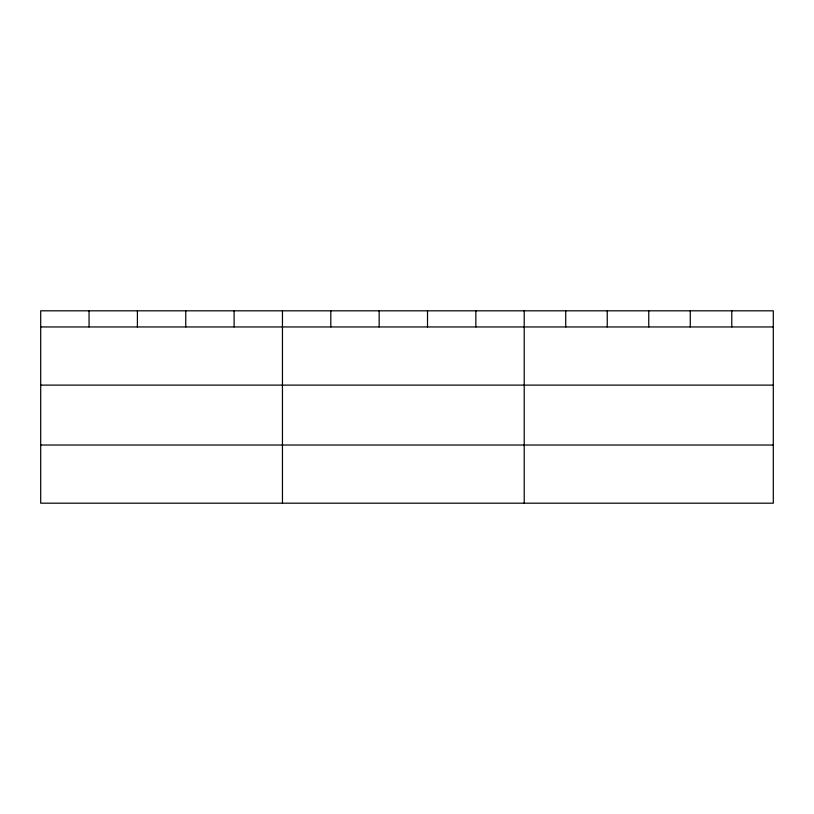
<?xml version="1.0" encoding="UTF-8"?>
<svg xmlns="http://www.w3.org/2000/svg" width="814" height="814" viewBox="0 0 814 814"><rect width="100%" height="100%" fill="white"/><g stroke="black" fill="none" stroke-linecap="round" stroke-linejoin="round"><path stroke-width="1.22" d="M773.3 385.114L773.3 310.816L40.7 310.816L40.7 503.184L773.3 503.184L773.3 385.114L40.7 385.114M40.7 326.953L773.3 326.953M40.7 445.024L773.3 445.024M731.786 310.816L731.786 326.953M690.272 310.816L690.272 326.953M648.758 310.816L648.758 326.953M607.244 310.816L607.244 326.953M565.73 310.816L565.73 326.953M524.216 310.816L524.216 503.184M475.864 310.816L475.864 326.953M427.513 310.816L427.513 326.953M379.161 310.816L379.161 326.953M330.81 310.816L330.81 326.953M282.458 310.816L282.458 503.184M234.106 310.816L234.106 326.953M185.755 310.816L185.755 326.953M137.403 310.816L137.403 326.953M89.052 310.816L89.052 326.953"/></g></svg>
